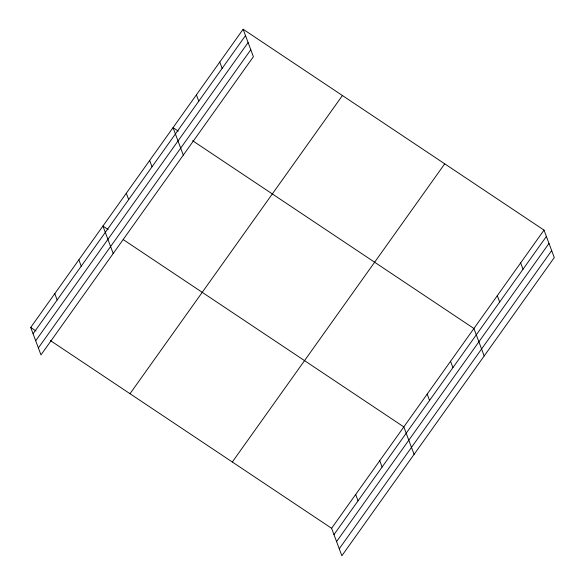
<?xml version="1.0" encoding="UTF-8"?>
<svg xmlns="http://www.w3.org/2000/svg" width="585" height="585" viewBox="0 0 585 585"><rect width="100%" height="100%" fill="white"/><g stroke="black" fill="none" stroke-linecap="round" stroke-linejoin="round"><path stroke-width="0.88" d="M243.133 29.25L253.4 56.716L40.979 354.898L30.712 327.432L243.133 29.25L544.021 230.102L554.288 257.568L341.867 555.75L331.6 528.284L50.273 340.485M33.082 333.764L245.503 35.583M35.692 340.741L248.106 42.559M38.376 347.921L250.797 49.74M130.009 393.712L342.422 95.53M232.311 462.004L444.724 163.822M331.6 528.284L544.021 230.102M333.969 534.617L546.383 236.442M336.572 541.593L548.993 243.411M339.263 548.774L551.677 250.599M178.301 131.164L173.036 127.647L183.302 155.113M192.589 140.707L473.923 328.507L484.19 355.972M108.203 229.561L102.938 226.051L113.205 253.517M123.245 239.609L403.818 426.904L414.092 454.369M30.712 327.432L35.977 330.942M520.65 262.906L523.019 269.239M497.287 295.703L499.656 302.036M450.552 361.303L452.922 367.636M427.189 394.107L429.558 400.44M379.745 460.695L382.115 467.035M219.763 62.047L222.132 68.386M355.673 494.493L358.042 500.826M196.399 94.85L198.768 101.183M149.665 160.451L152.034 166.784M126.301 193.247L128.671 199.58M78.865 259.842L81.227 266.175M54.785 293.633L57.154 299.973"/></g></svg>
